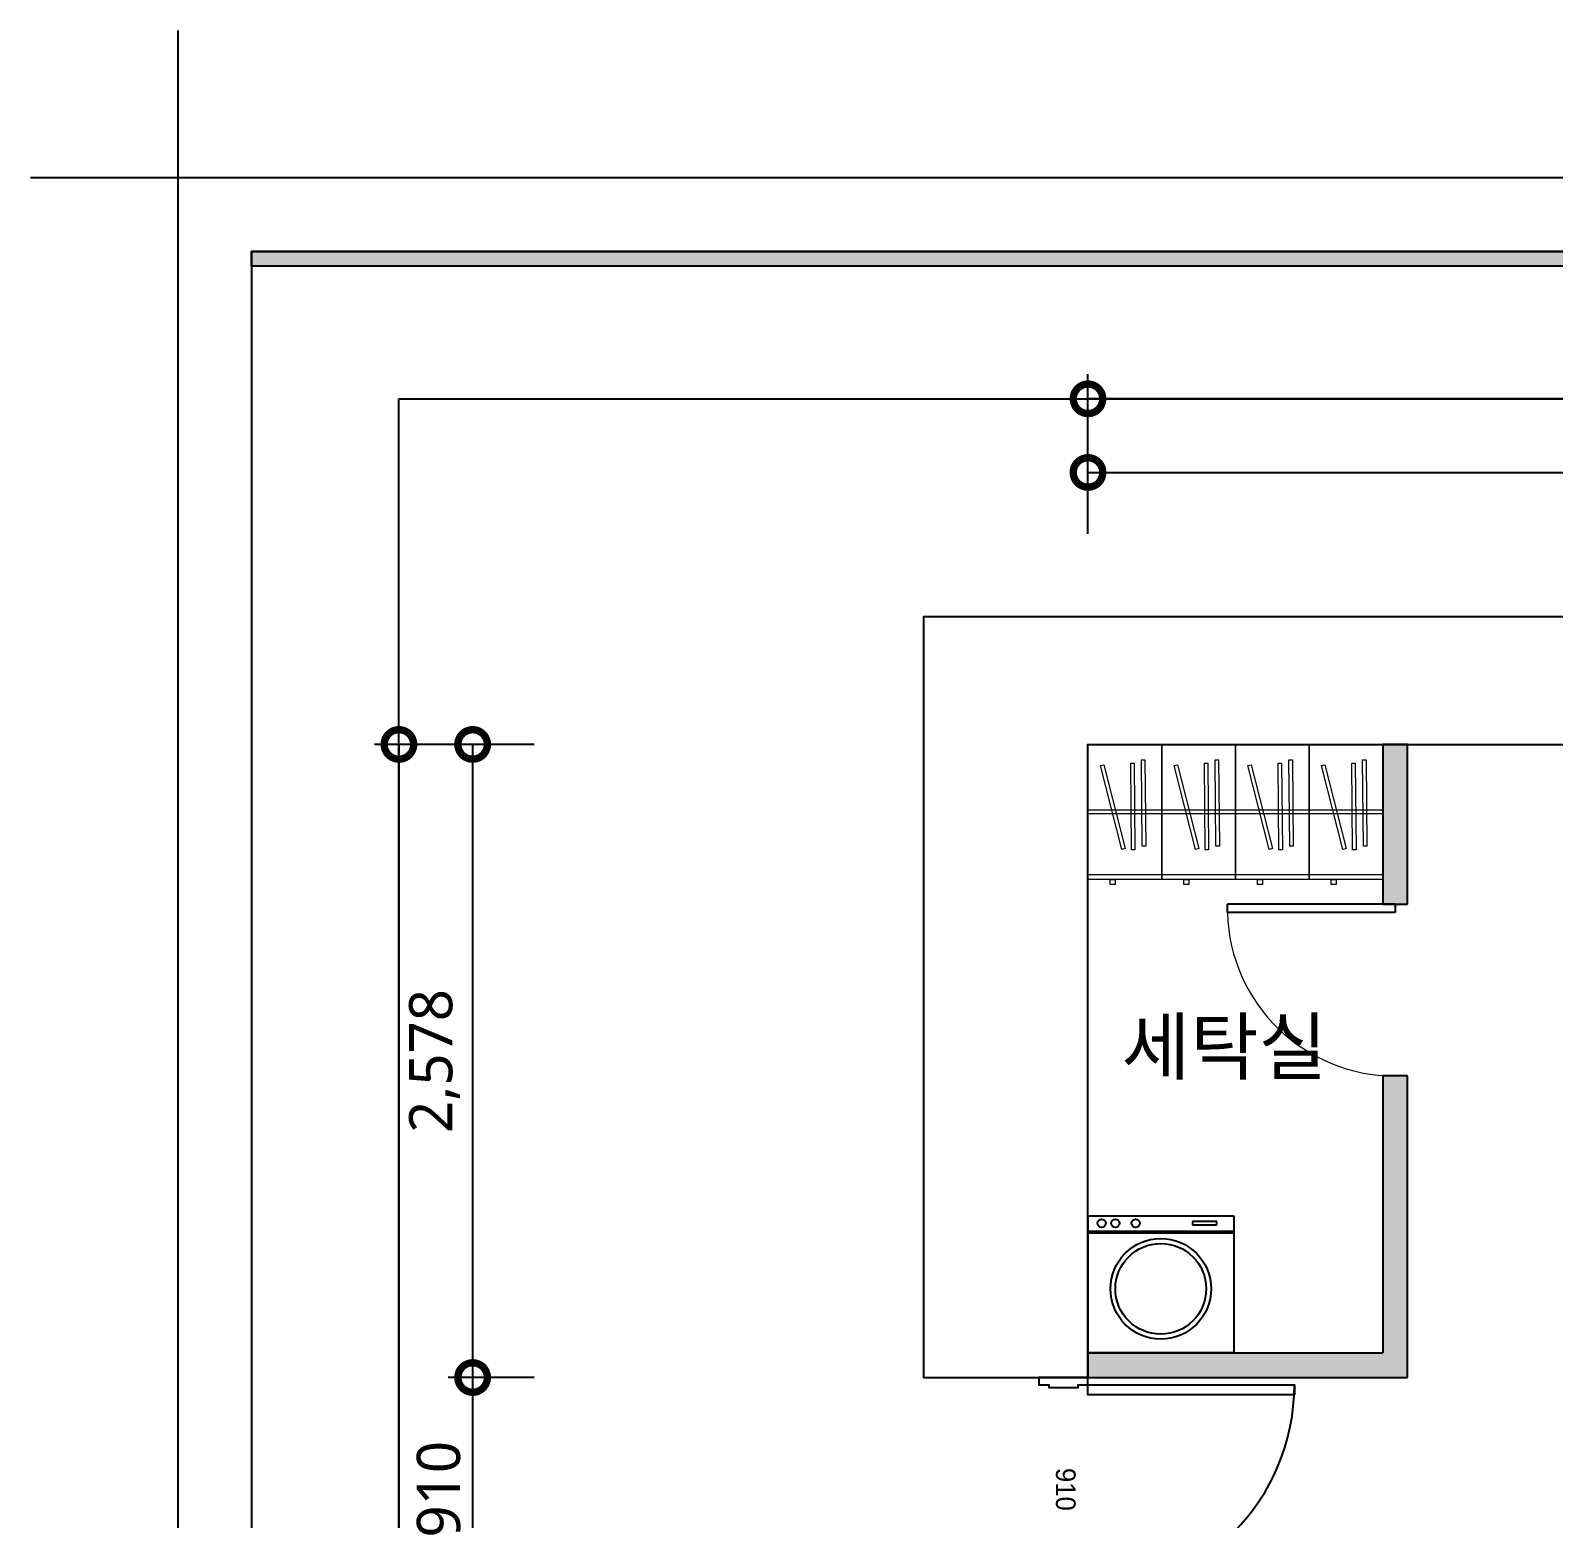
# Model space of a CAD drawing. Header units: millimetres. Extents: x -4 to 86791, y -1 to 44030.
# Drawn here: x 38135 to 44335, y 27095 to 33155 of the extents above; entities that cross this region are included whole.
import ezdxf
from ezdxf.enums import TextEntityAlignment as Align

# ---------------------------------------------------------------- set-up
doc = ezdxf.new("R2010")
doc.units = ezdxf.units.MM
for name, color, linetype in [('03-TEXT', 3, 'Continuous'), ('07-DIM WAL', 5, 'Continuous'), ('2.\\M+3B1DB\\M+3C0DA\\M+3BCB1', 60, 'Continuous'), ('2CONTINUOUS', 2, 'Continuous'), ('CO-DO-FR', 7, 'Continuous'), ('CO-DOOR', 8, 'Continuous'), ('FORM(YOURNAME)-11', 1, 'Continuous'), ('PUB_HATCH', 8, 'Continuous'), ('WALL', 9, 'Continuous'), ('WINDOW', 4, 'Continuous'), ('家具内线', 8, 'Continuous'), ('家具外线', 4, 'Continuous')]:
    doc.layers.add(name, color=color, linetype=linetype)
doc.layers.add('Arch', color=8, linetype='Continuous', lineweight=0)
doc.styles.add('\\M+3B8BC\\M+3C0BA \\M+3B0ED\\M+3B5F1', font='malgun.ttf')
doc.styles.add('DAWIN', font='')
doc.styles.add('W-TEXT2', font='Dotum.ttf')
doc.styles.add('YOURNAME', font='HYWULM.TTF')
doc.styles.get('DAWIN').set_extended_font_data('NanumSquare')
doc.dimstyles.new('60', dxfattribs={"dimscale": 80, "dimtxt": 2.2, "dimasz": 3, "dimexe": 1.25, "dimexo": 0.625, "dimtad": 1, "dimdec": 0, "dimzin": 0, "dimdsep": 46, "dimlunit": 6, "dimtxsty": 'DAWIN', "dimblk1": 'DOTSMALL', "dimblk2": 'DOTSMALL', "dimsah": 1, "dimcen": 0.001, "dimclrd": 1, "dimclre": 1, "dimclrt": 3, "dimadec": 0, "dimazin": 0, "dimtfac": 1, "dimtdec": 0, "dimtix": 1, "dimtmove": 2, "dimatfit": 3, "dimldrblk": 'DOTSMALL', "dimfxl": 0, "dimtolj": 1, "dimtzin": 0, "dimarcsym": 0})

# ---------------------------------------------------------------- blocks, each defined once
blk = doc.blocks.new('FORM-PLAN')
at = {"layer": 'FORM(YOURNAME)-11'}
h = blk.add_hatch(color=256, dxfattribs=at)
h.dxf.hatch_style = 1
h.paths.add_polyline_path([(-71444, 55115), (10556, 55115), (10556, 54915), (-71444, 54915)])
h.paths.add_polyline_path([(-71444, -2085), (10556, -2085), (10556, -2285), (-71444, -2285)])
at = {"layer": 'Defpoints', "color": 1}
blk.add_lwpolyline([(-72444, 58115), (-72444, 56115), (-74444, 56115)], dxfattribs=at)
at = {"layer": 'Defpoints', "color": 158}
for points in [[(-71444, -2285), (10556, -2285), (10556, 55115), (-71444, 55115)], [(-69444, 53115), (-64, 53115), (-64, 1215), (-69444, 1215)]]:
    blk.add_lwpolyline(points, close=True, dxfattribs=at)
at = {"layer": 'FORM(YOURNAME)-11', "color": 250}
blk.add_lwpolyline([(-72444, -3285), (11556, -3285), (11556, 56115), (-72444, 56115)], close=True, dxfattribs=at)
at = {"layer": 'FORM(YOURNAME)-11'}
blk.add_lwpolyline([(-71444, 55115), (10556, 55115), (10556, 54915), (-71444, 54915)], close=True, dxfattribs=at)
at = {"layer": 'FORM(YOURNAME)-11', "color": 3, "style": 'YOURNAME'}
for tag, height, p in [('1', 450, (9905, 18188)), ('2', 450, (9905, 17544)), ('3', 450, (9905, 16257)), ('4', 450, (9905, 14326)), ('5', 515, (9905, 12009)), ('6', 515, (9905, 9757)), ('7', 515, (9905, 7504)), ('8', 515, (9905, 5252)), ('9', 515, (9905, 2999)), ('10', 515, (5655, 811)), ('11', 515, (9905, 747)), ('12', 515, (5655, -1441)), ('13', 515, (9905, -1441))]:
    blk.add_attdef(tag, text='', height=height, dxfattribs=at).set_placement(p, align=Align.MIDDLE_RIGHT)
blk = doc.blocks.new('*U149')
at = {"xscale": 0.3000000000000001, "yscale": 0.3000000000000001, "zscale": 0.3000000000000001}
blk.add_blockref('FORM-PLAN', (60468.7, 15720.5), dxfattribs=at)
blk = doc.blocks.new('_DOTSMALL')
at = {"color": 0, "linetype": 'ByBlock', "const_width": 0.5}
blk.add_lwpolyline([(-0.0625, 0, 1), (0.0625, 0, 1)], format="xyb", close=True, dxfattribs=at)
blk = doc.blocks.new('*D49')
at = {"layer": '07-DIM WAL', "color": 1, "lineweight": -2, "ltscale": 10, "transparency": 16777216}
for p, q in [((42440.4, 31105.1), (42440.4, 31755.1)), ((58018.4, 31105.1), (58018.4, 31755.1)), ((58018.4, 31655.1), (42440.4, 31655.1))]:
    blk.add_line(p, q, dxfattribs=at)
at = {"layer": 'Defpoints', "color": 0, "ltscale": 10, "transparency": 16777216}
for p in [(42440.4, 31655.1), (42440.4, 31055.1), (58018.4, 31055.1)]:
    blk.add_point(p, dxfattribs=at)
at = {"layer": '07-DIM WAL', "color": 1, "lineweight": -2, "ltscale": 10, "transparency": 16777216, "xscale": 240, "yscale": 240, "zscale": 240, "rotation": 180}
blk.add_blockref('_DOTSMALL', (42440.4, 31655.1), dxfattribs=at)
at = {"layer": '07-DIM WAL', "color": 1, "lineweight": -2, "ltscale": 10, "transparency": 16777216, "xscale": 240, "yscale": 240, "zscale": 240}
blk.add_blockref('_DOTSMALL', (58018.4, 31655.1), dxfattribs=at)
at = {"layer": '07-DIM WAL', "color": 3, "ltscale": 10, "transparency": 16777216, "insert": (50229.4, 31809.9), "char_height": 176, "attachment_point": 5, "style": 'DAWIN'}
blk.add_mtext('\\A1;15,578', dxfattribs=at)
blk = doc.blocks.new('*D50')
at = {"layer": '07-DIM WAL', "color": 1, "lineweight": -2, "ltscale": 10, "transparency": 16777216}
for p, q in [((42440.4, 31105.1), (42440.4, 31455.1)), ((46917.4, 31105.1), (46917.4, 31455.1)), ((42440.4, 31355.1), (46917.4, 31355.1))]:
    blk.add_line(p, q, dxfattribs=at)
at = {"layer": 'Defpoints', "color": 0, "ltscale": 10, "transparency": 16777216}
for p in [(46917.4, 31355.1), (42440.4, 31055.1), (46917.4, 31055.1)]:
    blk.add_point(p, dxfattribs=at)
at = {"layer": '07-DIM WAL', "color": 1, "lineweight": -2, "ltscale": 10, "transparency": 16777216, "xscale": 240, "yscale": 240, "zscale": 240, "rotation": 180}
blk.add_blockref('_DOTSMALL', (42440.4, 31355.1), dxfattribs=at)
at = {"layer": '07-DIM WAL', "color": 1, "lineweight": -2, "ltscale": 10, "transparency": 16777216, "xscale": 240, "yscale": 240, "zscale": 240}
blk.add_blockref('_DOTSMALL', (46917.4, 31355.1), dxfattribs=at)
at = {"layer": '07-DIM WAL', "color": 3, "ltscale": 10, "transparency": 16777216, "insert": (44678.9, 31509.9), "char_height": 176, "attachment_point": 5, "style": 'DAWIN'}
blk.add_mtext('\\A1;4,477', dxfattribs=at)
blk = doc.blocks.new('*D55')
at = {"layer": '07-DIM WAL', "color": 1, "lineweight": -2, "ltscale": 10, "transparency": 16777216}
for p, q in [((40185.4, 30247.6), (39535.4, 30247.6)), ((39635.4, 30247.6), (39635.4, 17165.6)), ((40185.4, 17165.6), (39535.4, 17165.6))]:
    blk.add_line(p, q, dxfattribs=at)
at = {"layer": 'Defpoints', "color": 0, "ltscale": 10, "transparency": 16777216}
for p in [(40235.4, 30247.6), (39635.4, 17165.6), (40235.4, 17165.6)]:
    blk.add_point(p, dxfattribs=at)
at = {"layer": '07-DIM WAL', "color": 1, "lineweight": -2, "ltscale": 10, "transparency": 16777216, "xscale": 240, "yscale": 240, "zscale": 240}
for p, rotation in [((39635.4, 30247.6), 90), ((39635.4, 17165.6), 270)]:
    blk.add_blockref('_DOTSMALL', p, dxfattribs=dict(at, rotation=rotation))
at = {"layer": '07-DIM WAL', "color": 3, "ltscale": 10, "transparency": 16777216, "insert": (39480.6, 23706.6), "char_height": 176, "attachment_point": 5, "rotation": 90, "style": 'DAWIN'}
blk.add_mtext('\\A1;13,082', dxfattribs=at)
blk = doc.blocks.new('*D56')
at = {"layer": '07-DIM WAL', "color": 1, "lineweight": -2, "ltscale": 10, "transparency": 16777216}
for p, q in [((40185.4, 30247.6), (39835.4, 30247.6)), ((39935.4, 30247.6), (39935.4, 27669.6)), ((40185.4, 27669.6), (39835.4, 27669.6))]:
    blk.add_line(p, q, dxfattribs=at)
at = {"layer": 'Defpoints', "color": 0, "ltscale": 10, "transparency": 16777216}
for p in [(40235.4, 30247.6), (39935.4, 27669.6), (40235.4, 27669.6)]:
    blk.add_point(p, dxfattribs=at)
at = {"layer": '07-DIM WAL', "color": 1, "lineweight": -2, "ltscale": 10, "transparency": 16777216, "xscale": 240, "yscale": 240, "zscale": 240}
for p, rotation in [((39935.4, 30247.6), 90), ((39935.4, 27669.6), 270)]:
    blk.add_blockref('_DOTSMALL', p, dxfattribs=dict(at, rotation=rotation))
at = {"layer": '07-DIM WAL', "color": 3, "ltscale": 10, "transparency": 16777216, "insert": (39780.6, 28958.6), "char_height": 176, "attachment_point": 5, "rotation": 90, "style": 'DAWIN'}
blk.add_mtext('\\A1;2,578', dxfattribs=at)
blk = doc.blocks.new('*D57')
at = {"layer": '07-DIM WAL', "color": 1, "lineweight": -2, "ltscale": 10, "transparency": 16777216}
for p, q in [((40185.4, 27669.6), (39835.4, 27669.6)), ((39935.4, 27669.6), (39935.4, 26759.6)), ((40185.4, 26759.6), (39835.4, 26759.6))]:
    blk.add_line(p, q, dxfattribs=at)
at = {"layer": 'Defpoints', "color": 0, "ltscale": 10, "transparency": 16777216}
for p in [(40235.4, 27669.6), (39935.4, 26759.6), (40235.4, 26759.6)]:
    blk.add_point(p, dxfattribs=at)
at = {"layer": '07-DIM WAL', "color": 1, "lineweight": -2, "ltscale": 10, "transparency": 16777216, "xscale": 240, "yscale": 240, "zscale": 240}
for p, rotation in [((39935.4, 27669.6), 90), ((39935.4, 26759.6), 270)]:
    blk.add_blockref('_DOTSMALL', p, dxfattribs=dict(at, rotation=rotation))
at = {"layer": '07-DIM WAL', "color": 3, "ltscale": 10, "transparency": 16777216, "insert": (39797.4, 27214.6), "char_height": 176, "attachment_point": 5, "rotation": 90, "style": 'DAWIN'}
blk.add_mtext('\\A1;910', dxfattribs=at)
blk = doc.blocks.new('VUFASU3')
at = {"layer": '2CONTINUOUS', "ltscale": 10}
blk.add_lwpolyline([(271400.8, -306.6), (258926.3, -306.6), (258926.3, -3404.6), (259596.3, -3404.6), (259596.3, -826.6), (264073.3, -826.6), (264073.3, -1056.6), (264893.3, -1056.6), (264893.3, -606.6), (269773.3, -606.6), (269773.3, -931.6), (270427.3, -931.6), (270427.3, -506.6), (271400.8, -506.6)], dxfattribs=at)
at = {"layer": 'CO-DO-FR'}
blk.add_lwpolyline([(259596.3, -3404.6), (259396.3, -3404.6), (259396.3, -3434.6), (259436.3, -3434.6), (259436.3, -3444.6), (259556.3, -3444.6), (259556.3, -3434.6), (259596.3, -3434.6), (259596.3, -3404.6)], close=True, dxfattribs=at)
at = {"layer": 'CO-DOOR'}
blk.add_lwpolyline([(260436.3, -3474.6), (259596.3, -3474.6), (259596.3, -3434.6), (260436.3, -3434.6)], close=True, dxfattribs=at)
blk.add_arc((259587.7, -3436.1), 848.6, 270.57967, 0.09838, dxfattribs=at)
at = {"layer": '2.\\M+3B1DB\\M+3C0DA\\M+3BCB1', "style": 'W-TEXT2'}
blk.add_text('910', height=80, rotation=270, dxfattribs=at).set_placement((259505.9, -3860.1), align=Align.MIDDLE_CENTER)
blk = doc.blocks.new('MK-DJ-0057')
at = {"layer": '家具内线'}
for p, q in [((39461.9, 19027.1), (39461.9, 18928.1)), ((39475, 19027.1), (39461.9, 19027.1)), ((39475, 18928.1), (39475, 19027.1)), ((39461.9, 18928.1), (39475, 18928.1))]:
    blk.add_line(p, q, dxfattribs=at)
for centre, radius in [((39735.5, 18799.5), 204.8), ((39468.4, 18697.2), 16.8), ((39468.4, 18614.7), 16.8), ((39468.4, 18558.6), 16.8)]:
    blk.add_circle(centre, radius, dxfattribs=at)
at = {"layer": '家具外线'}
for p, q in [((39438.1, 18503.2), (39438.1, 19097.3)), ((39438.1, 19097.3), (39996.7, 19097.3)), ((39500.7, 18503.2), (39500.7, 19097.3)), ((39507.3, 18503.2), (39507.3, 19097.3)), ((39996.7, 19097.3), (39996.7, 18503.2)), ((39438.1, 18502.3), (39996.7, 18502.3))]:
    blk.add_line(p, q, dxfattribs=at)
blk.add_circle((39735.5, 18799.5), 184.8, dxfattribs=at)
blk = doc.blocks.new('arrttt')
at = {"layer": 'Arch', "color": 6}
for p, q in [((883190.8, 53558.7), (882890.8, 53558.7)), ((882890.8, 53558.7), (882890.8, 53008.7)), ((883190.8, 53008.7), (883190.8, 53558.7)), ((882958.9, 53496.3), (882955.8, 53144.1)), ((882972.9, 53496.2), (882958.9, 53496.3)), ((882969.8, 53144), (882972.9, 53496.2)), ((883002.8, 53482.1), (882999.7, 53130)), ((883016.8, 53482), (883002.8, 53482.1)), ((883013.7, 53129.9), (883016.8, 53482)), ((883126.4, 53476.3), (883040, 53134.9)), ((883053.6, 53131.5), (883140, 53472.9)), ((883140, 53472.9), (883126.4, 53476.3)), ((882890.8, 53291.2), (883190.8, 53291.2)), ((882890.8, 53276.2), (883190.8, 53276.2)), ((882955.8, 53144.1), (882969.8, 53144)), ((883040, 53134.9), (883053.6, 53131.5)), ((882999.7, 53130), (883013.7, 53129.9)), ((883190.8, 53028.7), (882890.8, 53028.7)), ((882890.8, 53008.7), (883190.8, 53008.7)), ((883100.8, 53008.7), (883080.8, 53008.7)), ((883080.8, 53008.7), (883080.8, 52988.7)), ((883080.8, 52988.7), (883100.8, 52988.7)), ((883100.8, 52988.7), (883100.8, 53008.7))]:
    blk.add_line(p, q, dxfattribs=at)
blk = doc.blocks.new('$DorLib2D$00000001')
for p, q in [((0.45, 0.975), (0.5, 0.975)), ((0.45, 0), (0.45, 0.975)), ((0.5, 0), (0.5, 0.975)), ((0.5, 0), (0.45, 0))]:
    blk.add_line(p, q)
at = {"lineweight": 13}
blk.add_arc((0.475, 0), 0.975, 91.46928, 180, dxfattribs=at)

msp = doc.modelspace()

# ---------------------------------------------------------------- hatches: boundary and pattern name
at = {"layer": 'PUB_HATCH'}
for points in [[(43640.4, 30247.6), (43640.4, 29597.6), (43740.4, 29597.6), (43740.4, 30247.6)], [(43740.4, 27669.6), (43740.4, 28897.6), (43640.4, 28897.6), (43640.4, 27769.6)], [(42440.4, 27669.6), (43740.4, 27669.6), (43640.4, 27769.6), (42440.4, 27769.6)]]:
    msp.add_hatch(color=256, dxfattribs=at).paths.add_polyline_path(points)

# ---------------------------------------------------------------- linework, layer by layer
at = {"layer": 'WALL'}
for p, q in [((43640.4, 30247.6), (43640.4, 29597.6)), ((43740.4, 30247.6), (43640.4, 30247.6)), ((43740.4, 29597.6), (43740.4, 30247.6)), ((43640.4, 29597.6), (43740.4, 29597.6)), ((43740.4, 28897.6), (43640.4, 28897.6)), ((43640.4, 28897.6), (43640.4, 27769.6)), ((43740.4, 27669.6), (43740.4, 28897.6)), ((42440.4, 27769.6), (43640.4, 27769.6)), ((42440.4, 27769.6), (42440.4, 27669.6)), ((42440.4, 27669.6), (43740.4, 27669.6))]:
    msp.add_line(p, q, dxfattribs=at)

# ---------------------------------------------------------------- block references
msp.add_blockref('*U149', (0, 0))
at = {"ltscale": 10}
msp.add_blockref('VUFASU3', (-217155.9, 31074.2), dxfattribs=at)
at = {"xscale": -1}
for p in [(925631.2, -23311.1), (925931.2, -23311.1), (926231.2, -23311.1), (926531.2, -23311.1)]:
    msp.add_blockref('arrttt', p, dxfattribs=at)
at = {"color": 252, "rotation": 270}
msp.add_blockref('MK-DJ-0057', (23937.2, 67766.3), dxfattribs=at)
at = {"layer": 'WINDOW', "xscale": -700, "yscale": -700, "zscale": -700, "rotation": 269.9999999999993}
msp.add_blockref('$DorLib2D$00000001', (43690.4, 29247.6), dxfattribs=at)

# ---------------------------------------------------------------- texts
at = {"layer": '03-TEXT', "style": '\\M+3B8BC\\M+3C0BA \\M+3B0ED\\M+3B5F1'}
msp.add_text('\\M+3BCBC\\M+3C5B9\\M+3BDC7', height=222.222, dxfattribs=at).set_placement((42577.2, 29128.2), align=Align.TOP_LEFT)

# ---------------------------------------------------------------- dimensions: what is measured, and where the dimension line sits
at = {"layer": '07-DIM WAL', "ltscale": 10}
for base, p1, p2, picture, middle in [((42440.4, 31655.1), (58018.4, 31055.1), (42440.4, 31055.1), '*D49', (50229.4, 31809.9)), ((46917.4, 31355.1), (42440.4, 31055.1), (46917.4, 31055.1), '*D50', (44678.9, 31509.9))]:
    dim = msp.add_linear_dim(base=base, p1=p1, p2=p2, dimstyle='60', dxfattribs=at)
    dim.commit()
    dim.dimension.update_dxf_attribs({"geometry": picture, "text_midpoint": middle})
for base, p2, picture, middle in [((39635.4, 17165.6), (40235.4, 17165.6), '*D55', (39480.6, 23706.6)), ((39935.4, 27669.6), (40235.4, 27669.6), '*D56', (39780.6, 28958.6))]:
    dim = msp.add_linear_dim(base=base, p1=(40235.4, 30247.6), p2=p2, angle=90, dimstyle='60', dxfattribs=at)
    dim.commit()
    dim.dimension.update_dxf_attribs({"geometry": picture, "text_midpoint": middle})
dim = msp.add_linear_dim(base=(39935.4, 26759.6), p1=(40235.4, 27669.6), p2=(40235.4, 26759.6), angle=90, dimstyle='60', override={"dimtmove": 2}, dxfattribs=at)
dim.commit()
dim.dimension.update_dxf_attribs({"geometry": '*D57', "text_midpoint": (39797.4, 27214.6)})

doc.saveas('drawing.dxf')
